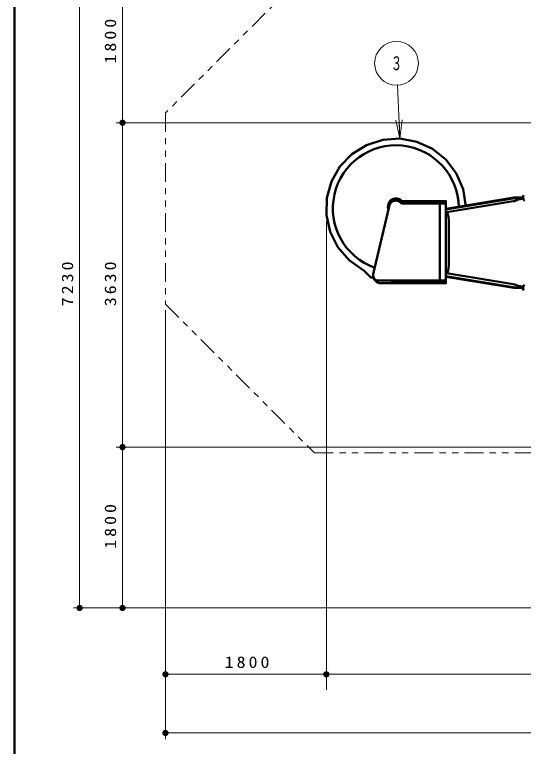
# Model space of a CAD drawing. Units: millimetres on the paper. Extents: x -385 to 0, y -594 to 267.
# Drawn here: x -385 to -303.7, y 60.2 to 177.2 of the extents above; entities that cross this region are included whole.
import ezdxf
from ezdxf.enums import TextEntityAlignment as Align

# ---------------------------------------------------------------- set-up
doc = ezdxf.new("R2010")
doc.units = ezdxf.units.MM
doc.linetypes.add('USER3', pattern=[8, 3, -1, 1, -1, 1, -1])
doc.layers.add('0_2', color=7, linetype='Continuous', lineweight=13)
doc.layers.add('LY_19', color=7, linetype='Continuous', lineweight=13)
doc.styles.add('ＭＳ ゴシック', font='')
doc.styles.get('ＭＳ ゴシック').set_extended_font_data('MS Gothic')

# ---------------------------------------------------------------- blocks, each defined once
blk = doc.blocks.new('filled_dot')
at = {"color": 0, "linetype": 'Continuous', "lineweight": -2, "const_width": 1.25}
blk.add_lwpolyline([(-0.625, 0, 1), (0.625, 0, 1)], format="xyb", close=True, dxfattribs=at)

msp = doc.modelspace()

# ---------------------------------------------------------------- linework, layer by layer
at = {"layer": '0_2'}
for p, q in [((-374.622, 82.331), (-374.622, 185.619)), ((-367.765, 159.905), (-367.765, 185.619)), ((-323.439, 157.363), (-323.829, 165.917)), ((-323.439, 157.363), (-324.075, 160.337)), ((-323.439, 157.363), (-323.575, 160.36)), ((-323.076, 160.383), (-323.439, 157.363)), ((-367.765, 159.905), (-368.765, 159.905)), ((-228.864, 159.905), (-368.765, 159.905)), ((-367.765, 108.045), (-367.765, 159.905)), ((-335.194, 144.133), (-335.194, 70.726)), ((-360.908, 129.916), (-360.908, 61.353)), ((-193.178, 108.045), (-368.765, 108.045)), ((-367.765, 108.045), (-367.765, 82.331)), ((-360.908, 97.138), (-360.908, 70.726)), ((-218.463, 82.331), (-375.622, 82.331)), ((-218.463, 82.331), (-368.622, 82.331)), ((-335.194, 69.253), (-335.194, 72.726)), ((-335.194, 71.726), (-360.908, 71.726)), ((-175.342, 71.726), (-335.194, 71.726)), ((-146.77, 62.353), (-360.908, 62.353))]:
    msp.add_line(p, q, dxfattribs=at)
at = {"layer": '0_2', "color": 140, "lineweight": 50}
for p, q in [((-316.09, 146.049), (-305.418, 147.817)), ((-303.986, 147.914), (-304.55, 147.82)), ((-303.954, 147.716), (-304.517, 147.623)), ((-303.954, 147.716), (-303.986, 147.914)), ((-303.792, 147.91), (-303.98, 147.878)), ((-303.781, 147.846), (-303.97, 147.815)), ((-303.77, 147.783), (-303.959, 147.751)), ((-317.088, 147.004), (-317.088, 134.689)), ((-316.09, 135.154), (-316.09, 146.447)), ((-315.96, 145.587), (-305.34, 147.346)), ((-315.994, 135.852), (-305.34, 134.087)), ((-328.076, 135.154), (-327.649, 135.154)), ((-316.09, 135.385), (-305.418, 133.617)), ((-303.986, 133.52), (-304.55, 133.613)), ((-303.954, 133.717), (-304.517, 133.811)), ((-303.954, 133.717), (-303.986, 133.52)), ((-303.792, 133.524), (-303.98, 133.555)), ((-303.781, 133.587), (-303.97, 133.618)), ((-303.77, 133.651), (-303.959, 133.682))]:
    msp.add_line(p, q, dxfattribs=at)
at = {"layer": '0_2', "linetype": 'USER3'}
msp.add_lwpolyline([(-217.463, 82.331), (-177.489, 82.331), (-146.77, 113.05), (-146.77, 145.828), (-181.814, 180.871), (-211.563, 180.871), (-216.312, 185.619), (-239.417, 185.619), (-250.719, 174.318), (-273.402, 174.318), (-282.162, 183.077), (-339.295, 183.077), (-360.908, 161.464), (-360.908, 130.916), (-337.108, 107.116), (-296.414, 107.116), (-282.736, 93.437), (-253.864, 93.437), (-250.628, 90.201), (-225.333, 90.201)], close=True, dxfattribs=at)
at = {"layer": '0_2', "color": 140, "lineweight": 50}
for points in [[(-312.932, 146.588), (-313.359, 149.3), (-314.435, 151.826), (-316.096, 154.013), (-318.24, 155.728), (-320.738, 156.868), (-323.439, 157.363), (-326.179, 157.184), (-328.792, 156.342), (-331.12, 154.887), (-333.023, 152.907), (-334.385, 150.523), (-335.123, 147.878), (-335.194, 145.133), (-334.592, 142.454), (-333.354, 140.003), (-331.555, 137.929), (-329.305, 136.356), (-329.294, 136.349), (-329.283, 136.341), (-328.076, 135.154)], [(-316.09, 147.004), (-323.199, 147.004), (-323.331, 147.154), (-323.487, 147.277), (-323.663, 147.371), (-323.853, 147.431), (-324.051, 147.455), (-324.249, 147.443), (-324.443, 147.396), (-324.625, 147.314), (-324.788, 147.2), (-324.929, 147.059), (-325.041, 146.895), (-325.122, 146.713), (-325.169, 146.519), (-327.691, 135.689), (-327.691, 135.415), (-327.68, 135.289), (-327.647, 135.166), (-327.594, 135.052), (-327.521, 134.948), (-327.432, 134.859), (-327.328, 134.786), (-327.214, 134.733), (-327.091, 134.7), (-326.965, 134.689), (-316.09, 134.689)], [(-303.775, 147.938), (-305.261, 147.938), (-316.082, 146.145), (-316.082, 145.684)], [(-323.112, 147.367), (-316.09, 147.367), (-316.09, 134.234), (-326.613, 134.234), (-326.754, 134.263), (-326.891, 134.308), (-327.022, 134.368), (-327.145, 134.443), (-327.259, 134.531), (-327.362, 134.632), (-327.453, 134.744), (-327.531, 134.865), (-327.594, 134.995), (-327.643, 135.131), (-327.675, 135.271), (-327.691, 135.415)], [(-322.713, 147.004), (-322.713, 147.094), (-316.09, 147.094)], [(-316.085, 145.685), (-315.997, 145.632), (-315.877, 145.485), (-315.765, 145.257), (-315.658, 144.837), (-315.636, 144.253), (-315.62, 137.813), (-315.632, 137.229), (-315.659, 136.665), (-315.76, 136.218), (-315.877, 135.988), (-315.923, 135.915), (-316.021, 135.852), (-316.094, 135.81)], [(-316.083, 135.816), (-316.083, 135.286), (-305.261, 133.495), (-303.775, 133.495)], [(-316.09, 134.597), (-323.439, 134.597), (-324.89, 134.597), (-324.89, 134.689)], [(-323.439, 134.597), (-323.439, 134.506), (-316.09, 134.506)]]:
    msp.add_lwpolyline(points, dxfattribs=at)
at = {"layer": '0_2'}
msp.add_circle((-323.988, 169.414), 3.5, dxfattribs=at)
at = {"layer": '0_2', "color": 140, "lineweight": 50}
for centre, radius, start, end in [((-324.087, 146.222), 10.072, 1.06051, 250.49625), ((-324.087, 146.551), 1.269, 20.91535, 201.29692), ((-304.978, 145.161), 2.692, 81.0408, 99.40752), ((-305.78, 150.001), 2.692, 279.40752, 297.77425), ((-303.796, 147.938), 0.0286, 279.40752, 321.5513), ((-303.796, 147.938), 0.0929, 279.40752, 289.08118), ((-303.766, 147.755), 0.0929, 89.73386, 99.40752), ((-303.054, 147.967), 0.721, 149.10921, 229.70584), ((-303.766, 147.755), 0.0286, 57.26375, 99.40752), ((-304.978, 136.272), 2.692, 260.59248, 278.9592), ((-305.78, 131.432), 2.692, 62.22575, 80.59248), ((-303.796, 133.496), 0.0286, 38.4487, 80.59248), ((-303.796, 133.496), 0.0929, 70.91882, 80.59248), ((-303.766, 133.679), 0.0929, 260.59248, 270.26614), ((-303.054, 133.467), 0.721, 130.29416, 210.89079), ((-303.766, 133.679), 0.0286, 260.59248, 302.73625)]:
    msp.add_arc(centre, radius, start, end, dxfattribs=at)
at = {"layer": 'LY_19', "lineweight": 50}
msp.add_line((-385, 267), (-385, 0), dxfattribs=at)

# ---------------------------------------------------------------- block references
at = {"layer": '0_2', "xscale": 0.4, "yscale": 0.4}
for p, rotation in [((-367.765, 159.905), 270), ((-367.765, 159.905), 90), ((-367.765, 108.045), 270), ((-367.765, 108.045), 90), ((-374.622, 82.331), 90), ((-367.765, 82.331), 90), ((-335.194, 71.726), 180)]:
    msp.add_blockref('filled_dot', p, dxfattribs=dict(at, rotation=rotation))
for p in [(-360.908, 71.726), (-335.194, 71.726), (-360.908, 62.353)]:
    msp.add_blockref('filled_dot', p, dxfattribs=at)

# ---------------------------------------------------------------- texts
at = {"layer": '0_2', "style": 'ＭＳ ゴシック', "width": 0.6}
msp.add_text('３', height=2.199, dxfattribs=at).set_placement((-323.988, 169.414), align=Align.MIDDLE_CENTER)
at = {"layer": '0_2', "char_height": 1.833, "attachment_point": 8, "rotation": 90, "style": 'ＭＳ ゴシック'}
for s, insert in [('\\T1.33;\\W1.15;1800', (-368.765, 173.183)), ('\\T1.33;\\W1.15;7230', (-375.622, 134.384)), ('\\T1.33;\\W1.15;3630', (-368.765, 134.384)), ('\\T1.33;\\W1.15;1800', (-368.765, 95.609))]:
    msp.add_mtext(s, dxfattribs=dict(at, insert=insert))
at = {"layer": '0_2', "insert": (-347.63, 72.726), "char_height": 1.833, "attachment_point": 8, "style": 'ＭＳ ゴシック'}
msp.add_mtext('\\T1.33;\\W1.15;1800', dxfattribs=at)

doc.saveas('drawing.dxf')
